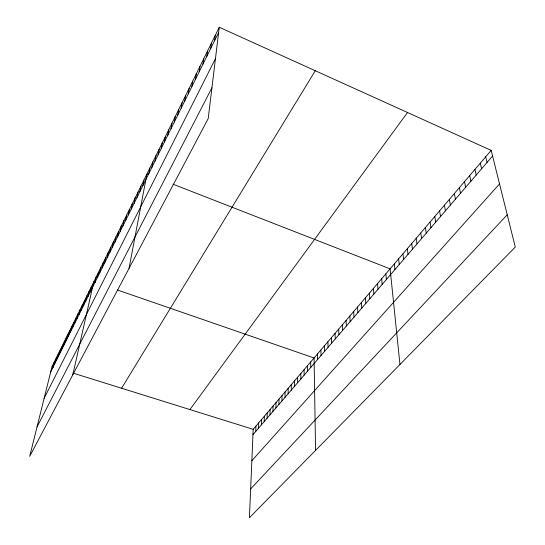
<?xml version="1.0" encoding="UTF-8"?>
<svg xmlns="http://www.w3.org/2000/svg" width="545" height="545" viewBox="0 0 545 545"><rect width="100%" height="100%" fill="white"/><g stroke="black" fill="none" stroke-linecap="round" stroke-linejoin="round"><path stroke-width="0.82" d="M297.618 382.733L297.618 377.249M294.416 386.453L294.436 380.982M291.248 390.138L291.282 384.675M288.114 393.776L288.169 388.326M285.015 397.387L285.083 391.937M281.949 400.95L282.031 395.513M278.911 404.479L279.013 399.056M275.906 407.973L276.029 402.557M272.936 411.427L273.072 406.018M269.993 414.847L270.143 409.452M267.084 418.233L267.248 412.844M264.202 421.585L264.38 416.21M261.355 424.902L261.539 419.534M258.528 428.186L258.732 422.825M255.734 431.436L255.946 426.088M491.174 150.393L253.193 429.317L249.419 517.75L515.284 247.069L491.174 150.393L219.26 27.25L52.034 366.533L29.716 456.335L208.197 118.599L219.26 27.25M214.621 40.596L215.289 35.316M210.683 48.559L211.371 43.259M206.8 56.407L207.516 51.08M202.978 64.126L203.721 58.785M199.218 71.736L199.974 66.381M195.505 79.229L196.289 73.854M191.854 86.614L192.664 81.219M188.257 93.89L189.081 88.481M184.707 101.057L185.559 95.634M181.213 108.121L182.084 102.685M177.772 115.084L178.658 109.634M174.373 121.944L175.279 116.487M171.028 128.709L171.954 123.238M167.731 135.378L168.671 129.901M164.474 141.952L165.435 136.461M161.266 148.438L162.24 142.94M158.105 154.835L159.092 149.33M154.984 161.143L155.986 155.625M151.905 167.363L152.927 161.845M148.867 173.494L149.902 167.969M129.036 268.399L146.925 174.019L148.369 174.584M142.865 185.634L143.928 180.102M139.895 191.642L140.964 186.104M136.958 197.562L138.048 192.024M134.07 203.408L135.167 197.869M131.216 209.178L132.326 203.632M128.402 214.866L129.526 209.321M125.623 220.48L126.753 214.934M122.877 226.025L124.022 220.48M120.173 231.496L121.324 225.95M117.502 236.898L118.667 231.353M114.859 242.232L116.037 236.687M112.256 247.498L113.442 241.953M109.688 252.696L110.873 247.151M107.147 257.833L108.346 252.287M102.16 267.908L103.373 262.37M104.633 262.901L105.846 257.363M99.715 272.854L100.934 267.322M97.296 277.739L98.529 272.214M94.905 282.562L96.145 277.044M72.812 374.79L93.795 281.813L95.382 282.365M87.915 296.698L89.176 291.187M90.218 292.045L91.471 286.527M85.64 301.296L86.9 295.792M83.392 305.84L84.659 300.343M78.971 314.778L80.251 309.288M81.164 310.337L82.445 304.839M76.797 319.166L78.085 313.682M72.533 327.79L73.827 322.32M74.651 323.505L75.946 318.028M70.434 332.028L71.736 326.571M66.306 340.366L67.621 334.916M68.357 336.224L69.665 330.767M62.273 348.521L63.595 343.084M64.283 344.467L65.598 339.024M60.291 352.526L61.612 347.097M56.394 360.409L57.722 354.999M58.329 356.491L59.657 351.069M52.579 368.127L53.914 362.732M54.473 364.292L55.808 358.889M50.699 371.922L218.627 32.502M44.145 398.279L215.459 58.622M37.026 426.939L211.93 87.793M121.596 388.244L315.283 70.734M189.919 409.568L407.517 112.508M252.969 434.651L492.578 156.027M251.858 460.702L499.527 183.89M250.652 488.919L507.225 214.764M52.034 366.533L53.655 367.037M72.935 373.053L253.193 429.317M117.427 289.988L314.07 357.97L315.569 450.402M172.997 184.19L390.104 268.849L399.955 364.482M485.69 156.817L487.046 162.458M480.281 163.159L481.589 168.8M474.954 169.406L476.207 175.061M469.688 175.572L470.907 181.226M464.504 181.655L465.668 187.316M459.381 187.657L460.505 193.318M454.332 193.577L455.416 199.238M449.346 199.416L450.388 205.084M444.427 205.179L445.429 210.847M439.577 210.867L440.537 216.542M434.787 216.481L435.707 222.156M430.06 222.026L430.945 227.694M425.393 227.497L426.238 233.165M420.781 232.892L421.592 238.567M416.23 238.226L417.007 243.901M411.741 243.492L412.483 249.16M407.306 248.69L408.014 254.358M402.925 253.827L403.6 259.488M398.599 258.895L399.24 264.557M394.328 263.903L394.941 269.564M385.853 273.828L386.405 279.483M381.657 278.747L382.181 284.395M377.515 283.611L378.005 289.252M373.42 288.407L373.884 294.048M369.374 293.149L369.81 298.783M365.375 297.836L365.784 303.463M361.424 302.461L361.812 308.082M357.527 307.039L357.881 312.653M353.671 311.556L353.998 317.17M349.856 316.025L350.163 321.625M346.089 320.44L346.375 326.033M342.369 324.8L342.628 330.393M338.683 329.112L338.922 334.698M335.046 333.377L335.264 338.956M331.455 337.593L331.646 343.159M327.899 341.763L328.07 347.322M324.377 345.884L324.534 351.436M320.903 349.958L321.032 355.504M317.469 353.984L317.578 359.523M310.704 361.907L310.773 367.432M307.38 365.811L307.428 371.315M304.09 369.66L304.124 375.164M300.84 373.475L300.854 378.966"/></g></svg>
